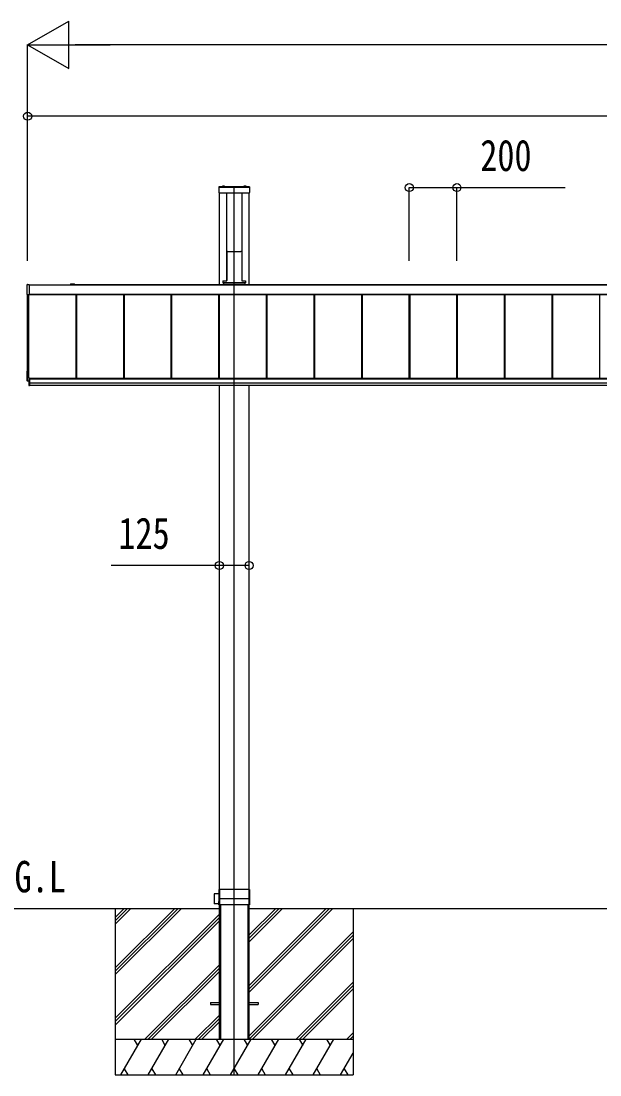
# Model space of a CAD drawing. Units: millimetres, scale not verified. Extents: x -16820 to 16820, y -11880 to 11880.
# Drawn here: x -13887 to -11456, y -7960 to -3530 of the extents above; entities that cross this region are included whole.
import ezdxf
from ezdxf.enums import TextEntityAlignment as Align

# ---------------------------------------------------------------- set-up
doc = ezdxf.new("R2010")
doc.units = ezdxf.units.MM
doc.header["$LTSCALE"] = 50
for name, color, linetype in [('0-2_USER1', 3, 'Continuous'), ('0-3_YKK_12', 2, 'Continuous'), ('0-4_YKK_13', 4, 'Continuous'), ('0-5_YKK_A1', 4, 'Continuous'), ('0-6_YKK_D', 6, 'Continuous')]:
    doc.layers.add(name, color=color, linetype=linetype)
doc.styles.add('ＭＳ ゴシック', font='')
doc.styles.get('ＭＳ ゴシック').set_extended_font_data('MS Gothic')

msp = doc.modelspace()

# ---------------------------------------------------------------- linework, layer by layer
at = {"layer": '0-3_YKK_12'}
msp.add_line((-12991.92, -7960), (-12991.92, -4230), dxfattribs=at)
at = {"layer": '0-4_YKK_13'}
for p, q in [((-13056.42, -4227), (-13056.42, -4251)), ((-12927.42, -4227), (-13056.42, -4227)), ((-12927.42, -4229.5), (-13056.42, -4229.5)), ((-12927.42, -4230), (-13056.42, -4230)), ((-13042.82, -4226.45), (-13042.82, -4226.26)), ((-13042.28, -4227), (-13031.57, -4227)), ((-13042.17, -4227), (-13041.82, -4227)), ((-13039.29, -4223.67), (-13038.07, -4226.13)), ((-13036.92, -4226.74), (-13038.07, -4226.13)), ((-13036.92, -4226.74), (-13035.78, -4226.13)), ((-13034.55, -4223.67), (-13035.78, -4226.13)), ((-13031.02, -4226.45), (-13031.02, -4226.26)), ((-12952.82, -4226.45), (-12952.82, -4226.26)), ((-12952.28, -4227), (-12941.57, -4227)), ((-12949.29, -4223.67), (-12948.07, -4226.13)), ((-12946.92, -4226.74), (-12948.07, -4226.13)), ((-12946.92, -4226.74), (-12945.78, -4226.13)), ((-12944.55, -4223.67), (-12945.78, -4226.13)), ((-12941.02, -4226.45), (-12941.02, -4226.26)), ((-12927.42, -4227), (-12927.42, -4251)), ((-12929.42, -4253), (-13054.42, -4253)), ((-13023.17, -4504.16), (-13023.17, -4619.21)), ((-13022.81, -4498.31), (-13023.16, -4503.81)), ((-13022.31, -4497.85), (-13020.27, -4497.85)), ((-13019.96, -4498.17), (-13020.27, -4497.85)), ((-13019.96, -4498.17), (-12963.88, -4498.17)), ((-12963.88, -4498.17), (-12963.57, -4497.85)), ((-12963.57, -4497.85), (-12961.53, -4497.85)), ((-12961.03, -4498.31), (-12960.68, -4503.81)), ((-12960.67, -4504.16), (-12960.67, -4619.21)), ((-13861.42, -4678.95), (-13861.42, -4637.93)), ((-13039.79, -4622.47), (-13039.79, -4629.96)), ((-13039.79, -4629.3), (-12944.05, -4629.3)), ((-13039.79, -4629.96), (-12944.05, -4629.96)), ((-13039.29, -4621.97), (-13024.28, -4621.97)), ((-13023.17, -4619.21), (-13023.28, -4621.03)), ((-12960.67, -4619.21), (-12960.56, -4621.03)), ((-12959.56, -4621.97), (-12944.55, -4621.97)), ((-12944.05, -4622.47), (-12944.05, -4629.96)), ((-13853.42, -4680.22), (-13860.95, -4679.76)), ((-13853.42, -4679.72), (-13853.42, -4680.22)), ((-13861.42, -5042.32), (-13861.42, -5001.29)), ((-13860.95, -5000.8), (-13859.92, -5000.73)), ((-13854.92, -5043.49), (-13860.95, -5043.12)), ((-13854.92, -5030.22), (-13854.92, -5061.49)), ((-13854.92, -5030.22), (-13851.42, -5030.22)), ((-13851.92, -5030.22), (-13851.92, -5061.49)), ((-13851.42, -5030.22), (-13851.42, -5061.49)), ((-13851.42, -5052.67), (-13854.92, -5052.67)), ((-13854.92, -5061.49), (-13851.42, -5061.49)), ((-13076.92, -7199.29), (-13076.92, -7240.71)), ((-13056.73, -7198.65), (-13076.63, -7199)), ((-13056.57, -7180.3), (-13056.83, -7209.18)), ((-13056.83, -7209.18), (-13055.42, -7209.18)), ((-12927.57, -7180), (-13056.27, -7180)), ((-13055.42, -7244.7), (-13055.42, -7180.3)), ((-12926.92, -7220), (-13055.42, -7220)), ((-13054.42, -7180.3), (-13054.42, -7244.7)), ((-12929.42, -7244.7), (-12929.42, -7180.3)), ((-12928.42, -7180.3), (-12928.42, -7244.7)), ((-12926.92, -7220), (-12927.27, -7180.3)), ((-12927.14, -7244.7), (-12926.92, -7220)), ((-13056.73, -7241.35), (-13076.63, -7241.01)), ((-13056.71, -7244.7), (-13056.83, -7230.82)), ((-13056.83, -7230.82), (-13055.42, -7230.82)), ((-12927.44, -7245), (-13056.41, -7245))]:
    msp.add_line(p, q, dxfattribs=at)
msp.add_lwpolyline([(-13860.95, -4637.43), (-13853.42, -4636.97), (-13853.42, -4637.47), (-13853.42, -4679.72)], dxfattribs=at)
for centre, radius, start, end in [((-13054.42, -4251), 2, 180, 270), ((-13042.28, -4226.45), 0.545, 180, 270), ((-13042.27, -4226.26), 0.55, 138.43917, 180), ((-13036.92, -4231), 7.7, 41.56083, 138.43917), ((-13031.57, -4226.45), 0.545, 270, 0), ((-13031.57, -4226.26), 0.55, 0, 41.56083), ((-12952.28, -4226.45), 0.545, 180, 270), ((-12952.27, -4226.26), 0.55, 138.43917, 180), ((-12946.92, -4231), 7.7, 41.56083, 138.43917), ((-12941.57, -4226.45), 0.545, 270, 0), ((-12941.57, -4226.26), 0.55, 0, 41.56083), ((-12929.42, -4251), 2, 270, 0), ((-13860.92, -4637.93), 0.497, 93.16944, 179.94772), ((-13860.55, -4678.99), 0.873, 177.74142, 242.53793), ((-13860.92, -5001.29), 0.497, 93.16944, 179.94772), ((-13860.55, -5042.35), 0.873, 177.74142, 242.53793), ((-13076.62, -7199.3), 0.3, 91, 180), ((-13056.27, -7180.3), 0.3, 90, 179.5), ((-13055.72, -7180.3), 0.3, 0, 90), ((-13054.12, -7180.3), 0.3, 90, 180), ((-12929.72, -7180.3), 0.3, 0, 90), ((-12928.12, -7180.3), 0.3, 90, 180), ((-12927.57, -7180.3), 0.3, 0.5, 90), ((-13076.62, -7240.71), 0.3, 180, 269), ((-13056.41, -7244.7), 0.3, 180.5, 270), ((-13055.72, -7244.7), 0.3, 270, 0), ((-13054.12, -7244.7), 0.3, 180, 270), ((-12929.72, -7244.7), 0.3, 270, 0), ((-12928.12, -7244.7), 0.3, 180, 270), ((-12927.44, -7244.7), 0.3, 270, 359.5)]:
    msp.add_arc(centre, radius, start, end, dxfattribs=at)
for centre, major_axis, ratio, start_param, end_param in [((-13023.13, -4503.81), (0.031, 0.5), 0.061627, 1.5746234, 2.3600215), ((-13022.31, -4498.35), (0.346, -0.364), 0.996462, 2.3838095, 3.8892836), ((-12961.53, -4498.35), (-0.346, -0.364), 0.996462, 2.3939017, 3.8993758), ((-12960.71, -4503.81), (-0.031, 0.5), 0.061627, 3.9231638, 4.7085619), ((-13039.29, -4622.47), (0.355, -0.355), 0.99628, 2.358058, 3.9251274), ((-13024.28, -4620.97), (0.691, -0.728), 0.996462, 5.5254021, 7.0308762), ((-12959.56, -4620.97), (-0.691, -0.728), 0.996462, 5.5354944, 7.0409685), ((-12944.55, -4622.47), (-0.355, -0.355), 0.99628, 2.358058, 3.9251274)]:
    msp.add_ellipse(centre, major_axis=major_axis, ratio=ratio, start_param=start_param, end_param=end_param, dxfattribs=at)
at = {"layer": '0-5_YKK_A1'}
for p, q in [((-13054.42, -4637.53), (-13054.42, -4253)), ((-13023.92, -4253), (-13023.92, -4621.9)), ((-12959.92, -4253), (-12959.92, -4621.9)), ((-12929.42, -4637.53), (-12929.42, -4253)), ((-13023.92, -4596.8), (-13023.17, -4596.8)), ((-12960.67, -4596.8), (-12959.92, -4596.8)), ((-13853.42, -4638.51), (-8060.92, -4638.51)), ((-13680.42, -4638.51), (-13680.42, -4637.53)), ((-13677.92, -4635.03), (-13670.38, -4635.03)), ((-13677.92, -4637.83), (-13677.92, -4638.51)), ((-13664.17, -4637.53), (-13677.62, -4637.53)), ((-13669.46, -4635.03), (-13664.17, -4635.03)), ((-13664.17, -4637.53), (-8245.67, -4637.53)), ((-13036.92, -4629.96), (-13036.92, -4637.53)), ((-12946.92, -4629.96), (-12946.92, -4637.53)), ((-13859.92, -5041.94), (-13859.92, -4679.83)), ((-13854.92, -5030.22), (-13854.92, -4680.13)), ((-13853.42, -4678.42), (-8060.92, -4678.42)), ((-13853.42, -4678.7), (-8060.92, -4678.7)), ((-13656.42, -5030.61), (-13656.42, -4678.7)), ((-13656.02, -5030.61), (-13656.02, -4678.7)), ((-13653.42, -5030.61), (-13653.42, -4678.7)), ((-13456.42, -5030.61), (-13456.42, -4678.7)), ((-13453.82, -5030.61), (-13453.82, -4678.7)), ((-13453.42, -5030.61), (-13453.42, -4678.7)), ((-13256.42, -5030.61), (-13256.42, -4678.7)), ((-13253.82, -5030.61), (-13253.82, -4678.7)), ((-13253.42, -5030.61), (-13253.42, -4678.7)), ((-13056.42, -5030.61), (-13056.42, -4678.7)), ((-13053.82, -5030.61), (-13053.82, -4678.7)), ((-13053.42, -5030.61), (-13053.42, -4678.7)), ((-12856.42, -5030.61), (-12856.42, -4678.7)), ((-12853.82, -5030.61), (-12853.82, -4678.7)), ((-12853.42, -5030.61), (-12853.42, -4678.7)), ((-12656.42, -5030.61), (-12656.42, -4678.7)), ((-12653.82, -5030.61), (-12653.82, -4678.7)), ((-12653.42, -5030.61), (-12653.42, -4678.7)), ((-12456.42, -5030.61), (-12456.42, -4678.7)), ((-12453.82, -5030.61), (-12453.82, -4678.7)), ((-12453.42, -5030.61), (-12453.42, -4678.7)), ((-12256.42, -5030.61), (-12256.42, -4678.7)), ((-12253.82, -5030.61), (-12253.82, -4678.7)), ((-12253.42, -5030.61), (-12253.42, -4678.7)), ((-12056.42, -5030.61), (-12056.42, -4678.7)), ((-12053.82, -5030.61), (-12053.82, -4678.7)), ((-12053.42, -5030.61), (-12053.42, -4678.7)), ((-11856.42, -5030.61), (-11856.42, -4678.7)), ((-11853.82, -5030.61), (-11853.82, -4678.7)), ((-11853.42, -5030.61), (-11853.42, -4678.7)), ((-11656.42, -5030.61), (-11656.42, -4678.7)), ((-11653.82, -5030.61), (-11653.82, -4678.7)), ((-11653.42, -5030.61), (-11653.42, -4678.7)), ((-11456.42, -5030.61), (-11456.42, -4678.7)), ((-13859.92, -5041.94), (-13854.92, -5041.94)), ((-13851.42, -5030.61), (-8058.42, -5030.61)), ((-13851.42, -5034.35), (-8058.42, -5034.35)), ((-13851.42, -5034.35), (-8058.42, -5034.35)), ((-13851.42, -5051.27), (-8058.42, -5051.27)), ((-13851.42, -5060), (-8058.42, -5060)), ((-13054.42, -7810), (-13054.42, -5060)), ((-12929.42, -7810), (-12929.42, -5060)), ((-14054.92, -7260), (-13054.42, -7260)), ((-13491.92, -7260), (-13491.92, -7960)), ((-13227.95, -7260), (-13491.92, -7523.97)), ((-13440.08, -7260), (-13491.92, -7311.84)), ((-13242.09, -7260), (-13491.92, -7509.83)), ((-13213.81, -7260), (-13491.92, -7538.11)), ((-13454.22, -7260), (-13491.92, -7297.7)), ((-13425.94, -7260), (-13491.92, -7325.98)), ((-13052.72, -7247), (-13049.22, -7247)), ((-13052.72, -7247), (-13052.72, -7810)), ((-13049.22, -7247), (-13049.22, -7810)), ((-12934.62, -7247), (-12931.12, -7247)), ((-12934.62, -7247), (-12934.62, -7810)), ((-12931.12, -7247), (-12931.12, -7810)), ((-12929.42, -7260), (-11017.42, -7260)), ((-12591.55, -7260), (-12929.42, -7597.87)), ((-12803.68, -7260), (-12929.42, -7385.74)), ((-12605.69, -7260), (-12929.42, -7583.73)), ((-12577.41, -7260), (-12929.42, -7612.01)), ((-12817.83, -7260), (-12929.42, -7371.59)), ((-12789.54, -7260), (-12929.42, -7399.88)), ((-12491.92, -7260), (-12491.92, -7960)), ((-13054.42, -7284.46), (-13491.92, -7721.96)), ((-13054.42, -7298.6), (-13491.92, -7736.1)), ((-13054.42, -7312.75), (-13491.92, -7750.25)), ((-12491.92, -7358.36), (-12929.42, -7795.86)), ((-12491.92, -7372.5), (-12929.42, -7810)), ((-12491.92, -7386.64), (-12915.28, -7810)), ((-13054.42, -7496.59), (-13367.83, -7810)), ((-13054.42, -7510.74), (-13353.68, -7810)), ((-13054.42, -7524.88), (-13339.54, -7810)), ((-12491.92, -7570.49), (-12731.43, -7810)), ((-12491.92, -7584.63), (-12717.29, -7810)), ((-12491.92, -7598.77), (-12703.15, -7810)), ((-13091.92, -7655.5), (-13091.92, -7664.5)), ((-13091.92, -7655.5), (-13054.42, -7655.5)), ((-12929.42, -7655.5), (-12891.92, -7655.5)), ((-12891.92, -7655.5), (-12891.92, -7664.5)), ((-13091.92, -7664.5), (-13054.42, -7664.5)), ((-12929.42, -7664.5), (-12891.92, -7664.5)), ((-13054.42, -7708.73), (-13155.69, -7810)), ((-13054.42, -7722.87), (-13141.55, -7810)), ((-13054.42, -7737.01), (-13127.41, -7810)), ((-12491.92, -7782.62), (-12519.3, -7810)), ((-12491.92, -7796.76), (-12505.16, -7810)), ((-13491.92, -7810), (-12491.92, -7810)), ((-13468.8, -7960), (-13382.2, -7810)), ((-13397.2, -7835.98), (-13412.2, -7810)), ((-13353.33, -7960), (-13266.73, -7810)), ((-13281.73, -7835.98), (-13296.73, -7810)), ((-13237.86, -7960), (-13151.26, -7810)), ((-13166.26, -7835.98), (-13181.26, -7810)), ((-13122.39, -7960), (-13035.79, -7810)), ((-13050.79, -7835.98), (-13065.79, -7810)), ((-13054.42, -7810), (-12929.42, -7810)), ((-13006.92, -7960), (-12920.32, -7810)), ((-12935.32, -7835.98), (-12950.32, -7810)), ((-12891.45, -7960), (-12804.85, -7810)), ((-12819.85, -7835.98), (-12834.85, -7810)), ((-12775.98, -7960), (-12689.38, -7810)), ((-12719.38, -7810), (-12704.38, -7835.98)), ((-12660.51, -7960), (-12573.91, -7810)), ((-12603.91, -7810), (-12588.91, -7835.98)), ((-12545.04, -7960), (-12491.92, -7867.99)), ((-13491.92, -7960), (-12491.92, -7960)), ((-13453.8, -7934.02), (-13438.8, -7960)), ((-13338.33, -7934.02), (-13323.33, -7960)), ((-13222.86, -7934.02), (-13207.86, -7960)), ((-13107.39, -7934.02), (-13092.39, -7960)), ((-12991.92, -7934.02), (-12976.92, -7960)), ((-12876.45, -7934.02), (-12861.45, -7960)), ((-12760.98, -7934.02), (-12745.98, -7960)), ((-12645.51, -7934.02), (-12630.51, -7960)), ((-12530.04, -7934.02), (-12515.04, -7960))]:
    msp.add_line(p, q, dxfattribs=at)
for centre, radius, start, end in [((-13677.92, -4637.53), 2.5, 90, 180), ((-13677.62, -4637.83), 0.3, 90, 180), ((-13670.38, -4635.23), 0.2, 23.57818, 90), ((-13669.92, -4635.03), 0.3, 203.57818, 336.42182), ((-13669.46, -4635.23), 0.2, 90, 156.42182), ((-13664.17, -4636.28), 1.25, 270, 90)]:
    msp.add_arc(centre, radius, start, end, dxfattribs=at)
at = {"layer": '0-6_YKK_D'}
for p, q in [((-13859.92, -3630), (-13686.72, -3530)), ((-13686.72, -3730), (-13686.72, -3530)), ((-13859.92, -4537.53), (-13859.92, -3629)), ((-13859.92, -3630), (-13686.72, -3730)), ((-13859.92, -3630), (-13513.51, -3630)), ((-2446.92, -3630), (-13659.92, -3630)), ((-13859.92, -4537.53), (-13859.92, -3929)), ((-8049.92, -3930), (-13859.92, -3930)), ((-12256.42, -4537.53), (-12256.42, -4229)), ((-12056.42, -4537.53), (-12056.42, -4229))]:
    msp.add_line(p, q, dxfattribs=at)
for points in [[(-12256.42, -4230), (-12056.42, -4230), (-11602.02, -4230)], [(-12929.42, -5818.5), (-13054.42, -5818.5), (-13508.82, -5818.5)]]:
    msp.add_lwpolyline(points, dxfattribs=at)
for centre in [(-13859.92, -3930), (-12256.42, -4230), (-12056.42, -4230), (-13054.42, -5818.5), (-12929.42, -5818.5)]:
    msp.add_circle(centre, 17, dxfattribs=at)

# ---------------------------------------------------------------- texts
at = {"layer": '0-2_USER1', "style": 'ＭＳ ゴシック', "width": 0.8}
msp.add_text('G.L', height=132, dxfattribs=at).set_placement((-13915, -7232), align=Align.BOTTOM_LEFT)
at = {"layer": '0-6_YKK_D', "style": 'ＭＳ ゴシック', "width": 0.8}
for s, p in [('200', (-11958.42, -4200)), ('125', (-13478.82, -5788.5))]:
    msp.add_text(s, height=132, dxfattribs=at).set_placement(p, align=Align.BOTTOM_LEFT)

doc.saveas('drawing.dxf')
